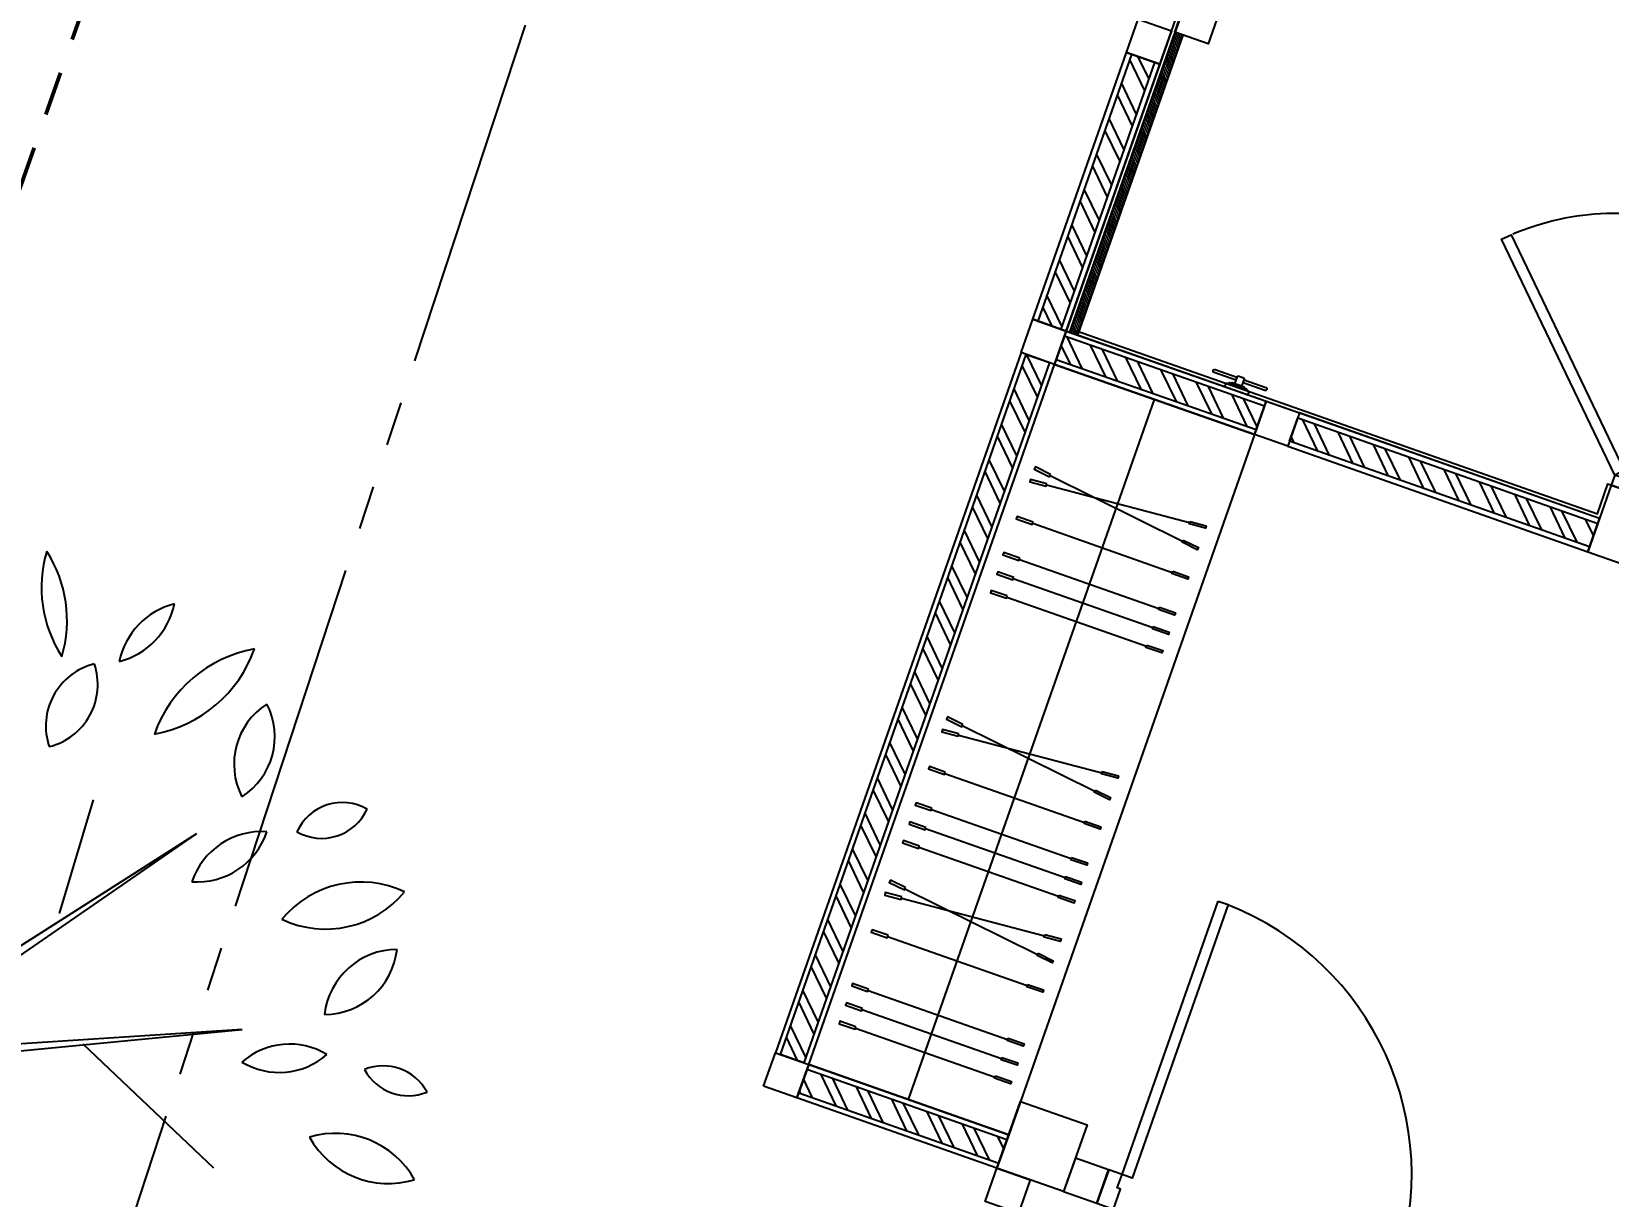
# Model space of a CAD drawing. Header units: inches. Extents: x -1366 to 1207, y -585 to 2554.
# Drawn here: x 382.278 to 386.742, y 2024.462 to 2027.758 of the extents above; entities that cross this region are included whole.
import ezdxf

# ---------------------------------------------------------------- set-up
doc = ezdxf.new("R2010")
doc.units = ezdxf.units.IN
doc.header["$MEASUREMENT"] = 0
doc.header["$PDSIZE"] = 0.05
doc.linetypes.add('01-TOI$0$HIDDEN2', pattern=[0.1875, 0.125, -0.0625])
doc.linetypes.add('HOTWR', pattern=[1.625, 1, -0.125, 0.125, -0.125, 0.125, -0.125])
doc.layers.get('0').update_dxf_attribs({"linetype": 'CONTINUOUS'})
doc.layers.get('DEFPOINTS').update_dxf_attribs({"linetype": 'CONTINUOUS'})
for name, color, linetype in [('COLM', 3, 'CONTINUOUS'), ('Counter', 6, 'CONTINUOUS'), ('DIM', 7, 'CONTINUOUS'), ('DOOR', 7, 'CONTINUOUS'), ('DOOR_SWNG', 1, 'CONTINUOUS'), ('ID-LOOSE', 42, 'CONTINUOUS'), ('SANITARY', 9, 'CONTINUOUS'), ('Set Back', 10, 'HOTWR'), ('TREE', 114, 'CONTINUOUS'), ('WALL', 7, 'CONTINUOUS'), ('Wall-Tile', 4, 'CONTINUOUS'), ('WALL_HATC', 251, 'CONTINUOUS'), ('WC-DET', 8, 'CONTINUOUS'), ('WC-OUT', 9, 'CONTINUOUS')]:
    doc.layers.add(name, color=color, linetype=linetype)
doc.styles.add('style10', font='THSarabun.ttf')
doc.dimstyles.new('C-CC100', dxfattribs={"dimtxt": 0.225, "dimasz": 0.15, "dimexe": 0.25, "dimexo": 0, "dimgap": 0.09, "dimtad": 1, "dimtih": 1, "dimtoh": 1, "dimzin": 0, "dimdsep": 46, "dimtxsty": 'style10', "dimblk1": 'B-2', "dimblk2": 'B-2', "dimsah": 1, "dimcen": 0.09, "dimdle": 0.18, "dimclrd": 1, "dimclre": 7, "dimclrt": 2, "dimadec": 0, "dimazin": 0, "dimtfac": 1, "dimtix": 1, "dimtmove": 2, "dimatfit": 3, "dimldrblk": 'B-2', "dimfxl": 1, "dimtolj": 1, "dimtzin": 0, "dimarcsym": 0})
pattern_1 = [(295.64616, (366.738604, 2001.423896), (0.06761131, 0.03246091), []), (295.64616, (366.72689, 2001.39054), (0.06761131, 0.03246091), [])]

# ---------------------------------------------------------------- blocks, each defined once
blk = doc.blocks.new('Tree-3')
at = {"layer": 'TREE'}
for p, q in [((-0.0873, 0.7084), (-0.031, 0.0047)), ((-0.0732, 0.6802), (-0.0591, 0.2674)), ((-0.0099, 0.054), (-0.0732, 0.6802)), ((-0.3382, 0.645), (-0.031, 0.2885)), ((-0.0591, 0.2674), (-0.3382, 0.645)), ((-0.6361, 0.4574), (-0.038, -0.0281)), ((-0.031, 0.0047), (-0.6361, 0.4574)), ((0.328, 0.2698), (0.389, 0.4738)), ((0.0042, 0.0188), (0.5741, 0.4128)), ((0.5741, 0.4128), (0.0112, 0.054)), ((-0.031, 0.2885), (-0.2585, 0.38)), ((0.1426, 0.3941), (-0.0099, 0.054)), ((0.0112, 0.054), (0.1426, 0.3941)), ((-0.3732, 0.2487), (-0.5655, 0.2604)), ((0.6562, 0.061), (0.0042, 0.0188)), ((0.0675, 0.0047), (0.6562, 0.061)), ((0.3703, 0.0352), (0.6048, -0.1876)), ((-0.3005, -0.1078), (-0.5655, 0.0047)), ((0.1567, -0.3494), (0.0675, 0.0047)), ((-0.7322, -0.2228), (-0.031, -0.0281)), ((-0.038, -0.0281), (-0.7322, -0.2228)), ((-0.031, -0.0281), (-0.2256, -0.2767)), ((0.0464, -0.0023), (0.1918, -0.3963)), ((0.2692, -0.6543), (0.0464, -0.0023)), ((-0.1787, -0.2697), (-0.0169, -0.0351)), ((-0.1342, -0.2298), (0.0394, -0.0351)), ((-0.0169, -0.0351), (-0.1342, -0.2298)), ((0.0394, -0.0351), (0.2692, -0.6543)), ((-0.2256, -0.2767), (-0.5938, -0.4315)), ((-0.2866, -0.6403), (-0.1787, -0.2697)), ((-0.5938, -0.4315), (-0.2116, -0.2908)), ((-0.2116, -0.2908), (-0.2866, -0.6403)), ((0.5038, -0.5511), (0.1567, -0.3494)), ((0.1918, -0.3963), (0.5038, -0.5511))]:
    blk.add_line(p, q, dxfattribs=at)
for centre, radius, start, end in [((0.1096, 0.8979), 0.1049, 125.4093, 202.7101), ((-0.0479, 0.9429), 0.1049, 305.4093, 22.7101), ((0.3638, 0.8102), 0.2276, 133.8117, 194.3077), ((-0.0142, 0.9181), 0.2276, 313.8117, 14.3077), ((-0.1626, 0.8536), 0.167, 149.4737, 231.7586), ((-0.4098, 0.8072), 0.167, 329.4737, 51.7586), ((-0.0478, 0.9687), 0.1634, 192.306, 259.6849), ((-0.2367, 0.7731), 0.1634, 12.306, 79.6849), ((0.5244, 0.8553), 0.2287, 163.4642, 212.7906), ((0.113, 0.7965), 0.2287, 343.4642, 32.7906), ((-0.3748, 0.826), 0.0902, 146.8151, 244.0193), ((-0.4898, 0.7943), 0.0902, 326.8151, 64.0193), ((0.5673, 0.6956), 0.1344, 104.1004, 168.465), ((0.4029, 0.8528), 0.1344, 284.1004, 348.465), ((0.0909, 0.7328), 0.1328, 145.5248, 220.8327), ((-0.119, 0.7211), 0.1328, 325.5248, 40.8327), ((0.7206, 0.5131), 0.2356, 100.3005, 160.4476), ((0.4565, 0.8238), 0.2356, 280.3005, 340.4476), ((-0.5869, 0.5959), 0.1164, 25.4537, 116.6852), ((0.4182, 0.6066), 0.1147, 103.8914, 198.9039), ((0.2822, 0.6808), 0.1147, 283.8914, 18.9039), ((-0.5341, 0.75), 0.1164, 205.4537, 296.6852), ((-0.314, 0.6648), 0.1114, 168.8066, 257.6391), ((-0.4472, 0.5776), 0.1114, 348.8066, 77.6391), ((-0.5658, 0.6644), 0.1636, 183.3189, 263.1904), ((-0.7486, 0.4925), 0.1636, 3.3189, 83.1904), ((0.7699, 0.538), 0.1281, 122.5817, 207.18), ((0.587, 0.5874), 0.1281, 302.5817, 27.18), ((-0.7529, 0.508), 0.0737, 163.4933, 274.4697), ((-0.8179, 0.4555), 0.0737, 343.4933, 94.4697), ((0.8362, 0.3798), 0.0892, 59.9815, 155.6676), ((0.7996, 0.4938), 0.0892, 239.9815, 335.6676), ((0.6918, 0.2841), 0.1327, 86.0282, 161.3698), ((0.5752, 0.4589), 0.1327, 266.0282, 341.3698), ((-0.6974, 0.2646), 0.1263, 22.5723, 98.3335), ((-0.5991, 0.438), 0.1263, 202.5723, 278.3335), ((-0.7969, 0.1721), 0.1694, 69.7201, 135.6489), ((-0.8593, 0.4495), 0.1694, 249.7201, 315.6489), ((0.8699, 0.1424), 0.1837, 64.7353, 140.5781), ((0.8064, 0.4252), 0.1837, 244.7353, 320.5781), ((-0.9023, 0.0463), 0.1599, 30.9482, 110.5784), ((0.9354, 0.0732), 0.1318, 90.2529, 173.5221), ((0.8038, 0.2199), 0.1318, 270.2529, 353.5221), ((-0.8213, 0.2783), 0.1599, 210.9482, 290.5784), ((-0.9408, -0.0763), 0.126, 44.2576, 108.5927), ((-0.8908, 0.131), 0.126, 224.2576, 288.5927), ((0.7417, -0.0952), 0.13, 58.8748, 131.2135), ((-0.726, -0.1326), 0.1398, 60.5095, 129.292), ((0.7232, 0.1139), 0.13, 238.8748, 311.2135), ((-0.7458, 0.0974), 0.1398, 240.5095, 309.292), ((0.9101, -0.0936), 0.0893, 28.1981, 112.1918), ((0.9551, 0.0313), 0.0893, 208.1981, 292.1918), ((-0.9754, -0.0364), 0.1847, 280.8762, 345.4479), ((-0.7618, -0.2642), 0.1847, 100.8762, 165.4479), ((0.8242, -0.2882), 0.1627, 29.1952, 106.7189), ((0.9195, -0.053), 0.1627, 209.1952, 286.7189), ((-0.8127, -0.3955), 0.1456, 54.9745, 151.3792), ((-0.857, -0.2066), 0.1456, 234.9745, 331.3792), ((0.8597, -0.428), 0.1506, 71.3712, 141.7535), ((0.7896, -0.1921), 0.1506, 251.3712, 321.7535), ((0.6015, -0.4554), 0.1289, 28.8072, 103.9199), ((0.6835, -0.2682), 0.1289, 208.8072, 283.9199), ((-0.5824, -0.4686), 0.125, 87.1724, 157.2365), ((-0.6915, -0.2954), 0.125, 267.1724, 337.2365), ((-0.7881, -0.5356), 0.1167, 71.8192, 140.0818), ((-0.8412, -0.3499), 0.1167, 251.8192, 320.0818), ((0.7424, -0.5271), 0.0845, 359.2557, 87.6287), ((0.8304, -0.4438), 0.0845, 179.2557, 267.6287), ((-0.5919, -0.6025), 0.13, 113.4753, 203.456), ((-0.7629, -0.535), 0.13, 293.4753, 23.456), ((0.5581, -0.6853), 0.1936, 6.5487, 76.8911), ((0.7943, -0.4747), 0.1936, 186.5487, 256.8911), ((-0.2331, -0.6985), 0.1599, 122.8873, 186.7253), ((-0.4787, -0.5829), 0.1599, 302.8873, 6.7253), ((0.4532, -0.5817), 0.1172, 173.65, 254.6514), ((0.3057, -0.6817), 0.1172, 353.65, 74.6514), ((-0.6713, -0.5756), 0.1777, 271.6328, 352.0268), ((-0.4902, -0.7778), 0.1777, 91.6328, 172.0268), ((0.1158, -0.7238), 0.1256, 148.7877, 221.5977), ((-0.0855, -0.7421), 0.1256, 328.7877, 41.5977), ((0.5257, -0.8135), 0.1612, 38.6962, 106.2415), ((0.6064, -0.5579), 0.1612, 218.6962, 286.2415), ((0.5032, -0.7937), 0.2467, 165.2071, 218.3217), ((0.0712, -0.8836), 0.2467, 345.2071, 38.3217), ((-0.4514, -0.8195), 0.0821, 76.5419, 193.4774), ((-0.5122, -0.7588), 0.0821, 256.5419, 13.4774), ((-0.1871, -0.7983), 0.1518, 159.117, 230.3606), ((-0.4257, -0.861), 0.1518, 339.117, 50.3606), ((-0.0302, -0.9111), 0.1811, 122.117, 201.7275), ((-0.2948, -0.8247), 0.1811, 302.117, 21.7275), ((0.5207, -0.791), 0.1072, 156.7754, 231.288), ((0.3551, -0.8323), 0.1072, 336.7754, 51.288), ((0.0704, -0.9507), 0.141, 5.3196, 80.419), ((0.2342, -0.7986), 0.141, 185.3196, 260.419), ((0.0526, -0.9368), 0.1042, 129.7475, 206.0709), ((-0.1077, -0.9025), 0.1042, 309.7475, 26.0709)]:
    blk.add_arc(centre, radius, start, end, dxfattribs=at)
blk = doc.blocks.new('A$C117C6F3A')
at = {"layer": 'SANITARY'}
for points in [[(0.0045, 0.0365, 1), (0.0045, 0.0275), (0.0695, 0.0275, 1)], [(0.0695, 0.0365), (0.0045, 0.0365, 1)], [(0.0695, 0.017), (0.0695, 0.039, -0.181818), (0.0915, 0.039), (0.0915, 0.017)], [(0.0915, 0.0275), (0.1565, 0.0275, 1), (0.1565, 0.0365), (0.0915, 0.0365, 1)]]:
    blk.add_lwpolyline(points, format="xyb", dxfattribs=at)
blk.add_lwpolyline([(0.0605, 0.0145), (0.0605, 0.0155, -0.414214), (0.062, 0.017), (0.099, 0.017, -0.414214), (0.1005, 0.0155), (0.1005, 0.0145, 0.414214), (0.101, 0.014), (0.1065, 0.014, -0.414214), (0.108, 0.0125), (0.108, 0.0115, 0.414214), (0.1085, 0.011), (0.1115, 0.011, -0.414214), (0.1155, 0.007), (0.1155, 0), (0.0455, 0), (0.0455, 0.007, -0.414214), (0.0495, 0.011), (0.0525, 0.011, 0.414214), (0.053, 0.0115), (0.053, 0.0125, -0.414214), (0.0545, 0.014), (0.06, 0.014, 0.414214)], format="xyb", close=True, dxfattribs=at)
for points in [[(0.053, 0.011), (0.108, 0.011)], [(0.1005, 0.014), (0.0605, 0.014)]]:
    blk.add_lwpolyline(points, dxfattribs=at)
blk = doc.blocks.new('dr080sl3')
at = {"layer": 'DOOR'}
for points in [[(-0.37, 0.05), (0.1533, 0.5733), (0.1745, 0.552), (-0.3488, 0.0288)], [(-0.4, 0.05), (-0.4, -0.05), (-0.35, -0.05), (-0.35, 0.02), (-0.37, 0.02), (-0.37, 0.05)], [(0.4, 0.05), (0.4, -0.05), (0.35, -0.05), (0.35, 0.02), (0.37, 0.02), (0.37, 0.05)]]:
    blk.add_lwpolyline(points, close=True, dxfattribs=at)
at = {"layer": 'DOOR_SWNG'}
blk.add_arc((-0.37, 0.05), 0.74, 0, 42.2737, dxfattribs=at)
blk = doc.blocks.new('DR090SL2')
at = {"layer": 'DOOR'}
for points in [[(-0.41, 0.87), (-0.38, 0.87), (-0.38, 0.05), (-0.41, 0.05)], [(-0.41, 0.05), (-0.45, 0.05), (-0.45, -0.05), (-0.4, -0.05), (-0.4, 0.01), (-0.41, 0.01)], [(0.4, 0), (0.4, 0.01), (0.41, 0.01), (0.41, 0.05), (0.45, 0.05), (0.45, -0.05), (0.4, -0.05), (0.4, 0.01)]]:
    blk.add_lwpolyline(points, close=True, dxfattribs=at)
at = {"layer": 'DOOR_SWNG'}
blk.add_arc((-0.41, 0.05), 0.82, 0, 87.9033, dxfattribs=at)
blk = doc.blocks.new('B-2')
at = {"layer": 'DIM', "color": 2}
blk.add_line((0, 1), (0, -1), dxfattribs=at)
at = {"layer": 'DIM'}
blk.add_line((-1, 0), (1, 0), dxfattribs=at)
at = {"layer": 'DIM', "color": 2}
blk.add_circle((0, 0), 0.325, dxfattribs=at)
blk = doc.blocks.new('*D791')
at = {"layer": 'DEFPOINTS', "color": 0, "transparency": 16777216}
for p in [(384.9561, 2050.8354), (388.8229, 2049.7993), (374.9876, 2007.7898)]:
    blk.add_point(p, dxfattribs=at)
at = {"layer": 'DIM', "color": 7, "lineweight": -2, "transparency": 16777216}
for p, q in [((388.8229, 2049.7993), (384.7147, 2050.9001)), ((374.9876, 2007.7898), (373.2855, 2008.2459))]:
    blk.add_line(p, q, dxfattribs=at)
at = {"layer": 'DIM', "color": 1, "lineweight": -2, "transparency": 16777216}
for p, q in [((384.762, 2050.1109), (379.3345, 2029.855)), ((373.7211, 2008.9057), (379.1487, 2029.1616))]:
    blk.add_line(p, q, dxfattribs=at)
at = {"layer": 'DIM', "color": 1, "lineweight": -2, "transparency": 16777216, "xscale": 0.75, "yscale": 0.75, "zscale": 0.75}
for p, rotation in [((384.9561, 2050.8354), 74.99999999999885), ((373.527, 2008.1812), 254.9999999999988)]:
    blk.add_blockref('B-2', p, dxfattribs=dict(at, rotation=rotation))
at = {"layer": 'DIM', "color": 2, "transparency": 16777216, "insert": (379.2416, 2029.5083), "char_height": 0.5, "attachment_point": 5, "style": 'style10'}
blk.add_mtext('\\A1;44.16', dxfattribs=at)

msp = doc.modelspace()

# ---------------------------------------------------------------- hatches: boundary and pattern name
at = {"layer": 'WALL_HATC'}
h = msp.add_hatch(dxfattribs=at)
h.set_pattern_fill('ANSI32', color=256, scale=0.2, angle=250.6462, style=0)
h.set_pattern_definition(pattern_1)
h.paths.add_polyline_path([(385.193, 2026.9159), (385.4581, 2027.6707), (385.3921, 2027.6939), (385.127, 2026.9391)])
h = msp.add_hatch(dxfattribs=at)
h.set_pattern_fill('ANSI32', color=256, scale=0.2, angle=250.6462, style=0)
h.set_pattern_definition(pattern_1)
h.paths.add_polyline_path([(385.7683, 2026.6979), (385.2022, 2026.8967), (385.179, 2026.8307), (385.7451, 2026.6319)])
h = msp.add_hatch(dxfattribs=at)
h.set_pattern_fill('ANSI32', color=256, scale=0.2, angle=250.6462, style=0)
h.set_pattern_definition([(295.64616, (365.380066, 1997.555515), (0.06761131, 0.03246091), []), (295.64616, (365.36835, 1997.52216), (0.06761131, 0.03246091), [])])
h.paths.add_polyline_path([(384.398, 2024.8633), (385.0938, 2026.8447), (385.1599, 2026.8215), (384.464, 2024.8401)])
h = msp.add_hatch(dxfattribs=at)
h.set_pattern_fill('ANSI32', color=256, scale=0.2, angle=250.6523, style=0)
h.set_pattern_definition(pattern_1)
h.paths.add_polyline_path([(385.8627, 2026.6648), (386.7119, 2026.3665), (386.6887, 2026.3005), (385.8395, 2026.5987)])
h = msp.add_hatch(dxfattribs=at)
h.set_pattern_fill('ANSI32', color=256, scale=0.2, angle=250.6462, style=0)
h.set_pattern_definition([(295.64616, (365.048715, 1996.61201), (0.06761131, 0.03246091), []), (295.64616, (365.037, 1996.57865), (0.06761131, 0.03246091), [])])
h.paths.add_polyline_path([(385.0393, 2024.6222), (384.4732, 2024.821), (384.45, 2024.755), (385.0161, 2024.5562)])
at = {"layer": 'WC-OUT'}
h = msp.add_hatch(dxfattribs=at)
h.set_pattern_fill('ANSI31', color=251, scale=0.05, angle=250.6487)
h.set_pattern_definition([(115.6486956, (283.1771346, 1913.972678), (-0.00563415607, -0.00270532537), [])])
h.paths.add_polyline_path([(385.2402, 2026.8993), (385.5384, 2027.7485), (385.5148, 2027.7567), (385.2166, 2026.9076)])

# ---------------------------------------------------------------- linework, layer by layer
at = {"layer": 'COLM'}
msp.add_lwpolyline([(385.0774, 2024.7307), (385.2661, 2024.6644), (385.1999, 2024.4757), (385.0112, 2024.542)], close=True, dxfattribs=at)
at = {"layer": 'Counter'}
msp.add_lwpolyline([(385.813, 2028.6059), (385.9073, 2028.5728), (385.6091, 2027.7236), (385.5148, 2027.7567)], close=True, dxfattribs=at)
at = {"layer": 'ID-LOOSE', "color": 222}
for p, q in [((384.7612, 2024.7358), (385.4571, 2026.7171)), ((385.1512, 2026.4753), (385.5561, 2026.3686)), ((385.1614, 2026.5019), (385.5368, 2026.3162)), ((385.1123, 2026.3667), (385.5074, 2026.2279)), ((385.0746, 2026.2645), (385.4697, 2026.1258)), ((385.0574, 2026.2104), (385.4525, 2026.0716)), ((385.0389, 2026.1577), (385.434, 2026.019)), ((384.9129, 2025.7942), (385.2882, 2025.6086)), ((384.9027, 2025.7676), (385.3076, 2025.6609)), ((384.8638, 2025.659), (385.2589, 2025.5203)), ((384.8261, 2025.5569), (385.2212, 2025.4181)), ((384.8089, 2025.5027), (385.204, 2025.364)), ((384.7904, 2025.4501), (385.1855, 2025.3113)), ((384.7405, 2025.3059), (385.1454, 2025.1992)), ((384.7508, 2025.3325), (385.1261, 2025.1469)), ((384.7017, 2025.1974), (385.0968, 2025.0586)), ((384.6463, 2025.0449), (385.0414, 2024.9061)), ((384.6291, 2024.9907), (385.0242, 2024.852)), ((384.6106, 2024.938), (385.0057, 2024.7993))]:
    msp.add_line(p, q, dxfattribs=at)
at = {"layer": 'ID-LOOSE'}
msp.add_lwpolyline([(384.4782, 2024.8352), (385.174, 2026.8165), (385.7401, 2026.6177), (385.0443, 2024.6364)], close=True, dxfattribs=at)
at = {"layer": 'ID-LOOSE', "color": 222}
for points in [[(385.163, 2026.505), (385.12, 2026.5263), (385.1169, 2026.52), (385.1599, 2026.4987)], [(385.1521, 2026.4787), (385.1057, 2026.4909), (385.1039, 2026.4841), (385.1503, 2026.4718)], [(385.1135, 2026.37), (385.0683, 2026.3859), (385.0659, 2026.3792), (385.1112, 2026.3634)], [(385.557, 2026.372), (385.6034, 2026.3597), (385.6016, 2026.3529), (385.5552, 2026.3651)], [(385.0758, 2026.2678), (385.0305, 2026.2837), (385.0282, 2026.2771), (385.0734, 2026.2612)], [(385.5383, 2026.3194), (385.5813, 2026.2981), (385.5782, 2026.2918), (385.5352, 2026.313)], [(385.0586, 2026.2137), (385.0134, 2026.2296), (385.011, 2026.2229), (385.0563, 2026.2071)], [(385.5086, 2026.2313), (385.5538, 2026.2154), (385.5515, 2026.2087), (385.5062, 2026.2246)], [(385.0401, 2026.161), (384.9949, 2026.1769), (384.9925, 2026.1703), (385.0378, 2026.1544)], [(385.4709, 2026.1291), (385.5161, 2026.1132), (385.5137, 2026.1066), (385.4685, 2026.1224)], [(385.4537, 2026.0749), (385.4989, 2026.0591), (385.4966, 2026.0524), (385.4514, 2026.0683)], [(385.4352, 2026.0223), (385.4804, 2026.0064), (385.4781, 2025.9997), (385.4329, 2026.0156)], [(384.9145, 2025.7974), (384.8715, 2025.8186), (384.8684, 2025.8123), (384.9113, 2025.7911)], [(384.9036, 2025.771), (384.8572, 2025.7832), (384.8554, 2025.7764), (384.9018, 2025.7642)], [(384.865, 2025.6624), (384.8198, 2025.6783), (384.8174, 2025.6716), (384.8626, 2025.6557)], [(385.3085, 2025.6643), (385.3548, 2025.6521), (385.353, 2025.6453), (385.3067, 2025.6575)], [(384.8272, 2025.5602), (384.782, 2025.5761), (384.7797, 2025.5694), (384.8249, 2025.5535)], [(385.2898, 2025.6117), (385.3328, 2025.5905), (385.3296, 2025.5842), (385.2867, 2025.6054)], [(384.8101, 2025.5061), (384.7649, 2025.5219), (384.7625, 2025.5153), (384.8077, 2025.4994)], [(385.2601, 2025.5236), (385.3053, 2025.5077), (385.303, 2025.5011), (385.2577, 2025.517)], [(384.7916, 2025.4534), (384.7464, 2025.4693), (384.744, 2025.4626), (384.7892, 2025.4467)], [(385.2223, 2025.4214), (385.2676, 2025.4056), (385.2652, 2025.3989), (385.22, 2025.4148)], [(384.7523, 2025.3357), (384.7094, 2025.357), (384.7062, 2025.3506), (384.7492, 2025.3294)], [(385.2052, 2025.3673), (385.2504, 2025.3514), (385.2481, 2025.3448), (385.2028, 2025.3607)], [(384.7414, 2025.3093), (384.6951, 2025.3215), (384.6933, 2025.3147), (384.7396, 2025.3025)], [(385.1867, 2025.3146), (385.2319, 2025.2988), (385.2296, 2025.2921), (385.1843, 2025.308)], [(384.7028, 2025.2007), (384.6576, 2025.2166), (384.6553, 2025.2099), (384.7005, 2025.194)], [(385.1463, 2025.2026), (385.1927, 2025.1904), (385.1909, 2025.1836), (385.1446, 2025.1958)], [(385.1277, 2025.15), (385.1706, 2025.1288), (385.1675, 2025.1225), (385.1245, 2025.1437)], [(384.6474, 2025.0482), (384.6022, 2025.0641), (384.5999, 2025.0574), (384.6451, 2025.0415)], [(385.0979, 2025.0619), (385.1431, 2025.046), (385.1408, 2025.0394), (385.0956, 2025.0553)], [(384.6303, 2024.994), (384.585, 2025.0099), (384.5827, 2025.0033), (384.6279, 2024.9874)], [(384.6118, 2024.9414), (384.5665, 2024.9573), (384.5642, 2024.9506), (384.6094, 2024.9347)], [(385.0425, 2024.9094), (385.0877, 2024.8935), (385.0854, 2024.8869), (385.0402, 2024.9028)], [(385.0254, 2024.8553), (385.0706, 2024.8394), (385.0682, 2024.8328), (385.023, 2024.8486)], [(385.0069, 2024.8026), (385.0521, 2024.7867), (385.0497, 2024.7801), (385.0045, 2024.796)]]:
    msp.add_lwpolyline(points, close=True, dxfattribs=at)
at = {"layer": 'Set Back'}
msp.add_line((392.8252, 2055.5584), (374.9428, 2001.2601), dxfattribs=at)
at = {"layer": 'WALL', "color": 0, "linetype": '01-TOI$0$HIDDEN2', "lineweight": 50}
msp.add_line((381.7226, 2025.8251), (384.9292, 2034.9551), dxfattribs=at)
at = {"layer": 'WALL'}
for points in [[(385.3779, 2027.6988), (385.411, 2027.7932), (385.5054, 2027.76), (385.4722, 2027.6657)], [(385.1128, 2026.944), (385.3779, 2027.6988), (385.4722, 2027.6657), (385.2072, 2026.9109)], [(385.0797, 2026.8497), (385.1128, 2026.944), (385.2072, 2026.9109), (385.174, 2026.8165)], [(385.2072, 2026.9109), (385.7733, 2026.7121), (385.7401, 2026.6177), (385.174, 2026.8165)], [(384.4782, 2024.8352), (385.174, 2026.8165), (385.0797, 2026.8497), (384.3838, 2024.8683)], [(385.7401, 2026.6177), (385.7733, 2026.7121), (385.8676, 2026.6789), (385.8345, 2026.5846)], [(386.7169, 2026.3807), (385.8676, 2026.6789), (385.8345, 2026.5846), (386.6837, 2026.2863)], [(386.7781, 2026.2532), (386.8444, 2026.4419), (386.75, 2026.475), (386.6838, 2026.2863)], [(384.3507, 2024.774), (384.3838, 2024.8683), (384.4782, 2024.8352), (384.4451, 2024.7408)], [(384.4782, 2024.8352), (385.0443, 2024.6364), (385.0112, 2024.542), (384.4451, 2024.7408)], [(385.2942, 2024.4426), (385.3273, 2024.537), (385.233, 2024.5701), (385.1999, 2024.4757)], [(385.0112, 2024.542), (385.1055, 2024.5089), (385.0724, 2024.4145), (384.978, 2024.4477)]]:
    msp.add_lwpolyline(points, close=True, dxfattribs=at)
at = {"layer": 'Wall-Tile'}
for points in [[(386.75, 2026.475), (386.7169, 2026.3807), (385.2072, 2026.9109), (385.8036, 2028.6092), (385.8979, 2028.5761), (386.2293, 2029.5196), (386.7011, 2029.3539), (386.6679, 2029.2596), (386.8566, 2029.1933)], [(386.8627, 2029.1805), (386.6552, 2029.2534), (386.6883, 2029.3478), (386.2354, 2029.5068), (385.904, 2028.5633), (385.8097, 2028.5965), (385.2199, 2026.917), (386.7108, 2026.3934), (386.7406, 2026.4784), (386.75, 2026.475)]]:
    msp.add_lwpolyline(points, dxfattribs=at)
at = {"layer": 'WALL_HATC'}
for points in [[(385.193, 2026.9159), (385.4581, 2027.6707), (385.3921, 2027.6939), (385.127, 2026.9391)], [(384.398, 2024.8633), (385.0938, 2026.8447), (385.1599, 2026.8215), (384.464, 2024.8401)]]:
    msp.add_lwpolyline(points, close=True, dxfattribs=at)
for points in [[(385.7683, 2026.6979), (385.2022, 2026.8967), (385.179, 2026.8307), (385.7451, 2026.6319), (385.7683, 2026.6979)], [(385.8627, 2026.6648), (386.7119, 2026.3665), (386.6887, 2026.3005), (385.8395, 2026.5987), (385.8627, 2026.6648)], [(385.0393, 2024.6222), (384.4732, 2024.821), (384.45, 2024.755), (385.0161, 2024.5562), (385.0393, 2024.6222)]]:
    msp.add_lwpolyline(points, dxfattribs=at)
at = {"layer": 'WC-OUT'}
msp.add_lwpolyline([(385.2402, 2026.8993), (385.5384, 2027.7485), (385.5148, 2027.7567), (385.2166, 2026.9076)], close=True, dxfattribs=at)

# ---------------------------------------------------------------- block references
at = {"rotation": 70.6492131976285}
msp.add_blockref('dr080sl3', (386.9297, 2026.8359), dxfattribs=at)
at = {"xscale": 1.574803149606299, "yscale": 1.574803149606299, "zscale": 1.574803149606299}
msp.add_blockref('Tree-3', (381.8408, 2024.838), dxfattribs=at)
at = {"layer": 'DIM', "rotation": 340.6492131976285}
msp.add_blockref('DR090SL2', (385.7354, 2024.3407), dxfattribs=at)
at = {"layer": 'WC-DET', "xscale": -1, "rotation": 340.6492131976285}
msp.add_blockref('A$C117C6F3A', (385.7643, 2026.7153), dxfattribs=at)

# ---------------------------------------------------------------- dimensions: what is measured, and where the dimension line sits
at = {"layer": 'DIM'}
dim = msp.add_linear_dim(base=(384.9561, 2050.8354), p1=(374.9876, 2007.7898), p2=(388.8229, 2049.7993), angle=255, dimstyle='C-CC100', override={"dimtxt": 0.5, "dimasz": 0.75}, dxfattribs=at)
dim.commit()
dim.dimension.update_dxf_attribs({"geometry": '*D791', "text_midpoint": (379.2416, 2029.5083)})

doc.saveas('drawing.dxf')
